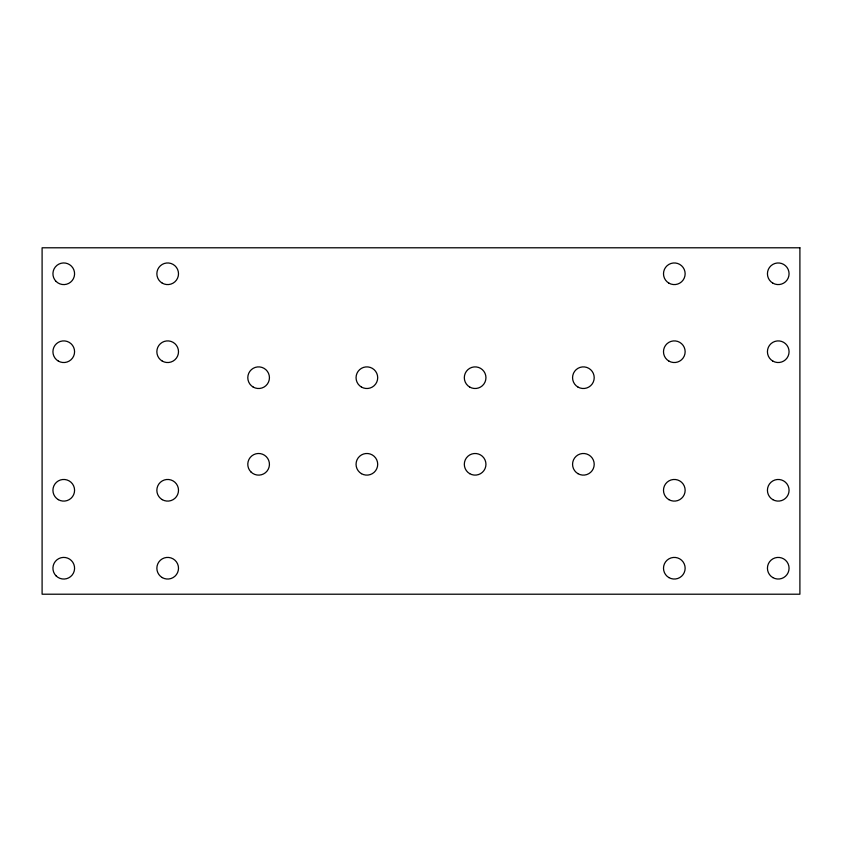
<?xml version="1.0" encoding="UTF-8"?>
<svg xmlns="http://www.w3.org/2000/svg" width="842" height="842" viewBox="0 0 842 842"><rect width="100%" height="100%" fill="white"/><g stroke="black" fill="none" stroke-linecap="round" stroke-linejoin="round"><path stroke-width="1.26" d="M799.9 247.79L42.1 247.79L42.1 594.21L799.9 594.21L799.9 247.79M668.906 499.664A10.83 10.83 0 0 0 685.146 490.286A10.83 10.83 0 0 0 668.906 480.908A10.83 10.83 0 0 0 668.906 499.664M772.84 499.664A10.83 10.83 0 0 0 789.07 490.286A10.83 10.83 0 0 0 772.84 480.908A10.83 10.83 0 0 0 772.84 499.664M162.264 577.601A10.83 10.83 0 0 0 178.504 568.234A10.83 10.83 0 0 0 162.264 558.856A10.83 10.83 0 0 0 162.264 577.601M772.84 361.092A10.83 10.83 0 0 0 789.07 351.714A10.83 10.83 0 0 0 772.84 342.336A10.83 10.83 0 0 0 772.84 361.092M772.84 283.144A10.83 10.83 0 0 0 789.07 273.766A10.83 10.83 0 0 0 772.84 264.399A10.83 10.83 0 0 0 772.84 283.144M772.84 577.601A10.83 10.83 0 0 0 789.07 568.234A10.83 10.83 0 0 0 772.84 558.856A10.83 10.83 0 0 0 772.84 577.601M668.906 577.601A10.83 10.83 0 0 0 685.146 568.234A10.83 10.83 0 0 0 668.906 558.856A10.83 10.83 0 0 0 668.906 577.601M668.906 361.092A10.83 10.83 0 0 0 685.146 351.714A10.83 10.83 0 0 0 668.906 342.336A10.83 10.83 0 0 0 668.906 361.092M668.906 283.144A10.83 10.83 0 0 0 685.146 273.766A10.83 10.83 0 0 0 668.906 264.399A10.83 10.83 0 0 0 668.906 283.144M162.264 283.144A10.83 10.83 0 0 0 178.504 273.766A10.83 10.83 0 0 0 162.264 264.399A10.83 10.83 0 0 0 162.264 283.144M162.264 361.092A10.83 10.83 0 0 0 178.504 351.714A10.83 10.83 0 0 0 162.264 342.336A10.83 10.83 0 0 0 162.264 361.092M162.264 499.664A10.83 10.83 0 0 0 178.504 490.286A10.83 10.83 0 0 0 162.264 480.908A10.83 10.83 0 0 0 162.264 499.664M56.098 281.428A10.83 10.83 0 0 0 74.212 276.576A10.83 10.83 0 0 0 60.95 263.314A10.83 10.83 0 0 0 56.098 281.428M58.34 361.092A10.83 10.83 0 0 0 74.58 351.714A10.83 10.83 0 0 0 58.34 342.336A10.83 10.83 0 0 0 58.34 361.092M58.34 499.664A10.83 10.83 0 0 0 74.58 490.286A10.83 10.83 0 0 0 58.34 480.908A10.83 10.83 0 0 0 58.34 499.664M56.098 575.886A10.83 10.83 0 0 0 74.212 571.034A10.83 10.83 0 0 0 60.95 557.772A10.83 10.83 0 0 0 56.098 575.886M577.97 387.067A10.83 10.83 0 0 0 594.21 377.7A10.83 10.83 0 0 0 577.97 368.322A10.83 10.83 0 0 0 577.97 387.067M577.97 473.678A10.83 10.83 0 0 0 594.21 464.3A10.83 10.83 0 0 0 577.97 454.933A10.83 10.83 0 0 0 577.97 473.678M469.72 473.678A10.83 10.83 0 0 0 485.95 464.3A10.83 10.83 0 0 0 469.72 454.933A10.83 10.83 0 0 0 469.72 473.678M469.72 387.067A10.83 10.83 0 0 0 485.95 377.7A10.83 10.83 0 0 0 469.72 368.322A10.83 10.83 0 0 0 469.72 387.067M361.46 387.067A10.83 10.83 0 0 0 377.7 377.7A10.83 10.83 0 0 0 361.46 368.322A10.83 10.83 0 0 0 361.46 387.067M253.2 387.067A10.83 10.83 0 0 0 269.44 377.7A10.83 10.83 0 0 0 253.2 368.322A10.83 10.83 0 0 0 253.2 387.067M250.958 471.962A10.83 10.83 0 0 0 269.072 467.1A10.83 10.83 0 0 0 255.81 453.849A10.83 10.83 0 0 0 250.958 471.962M361.46 473.678A10.83 10.83 0 0 0 377.7 464.3A10.83 10.83 0 0 0 361.46 454.933A10.83 10.83 0 0 0 361.46 473.678"/></g></svg>
